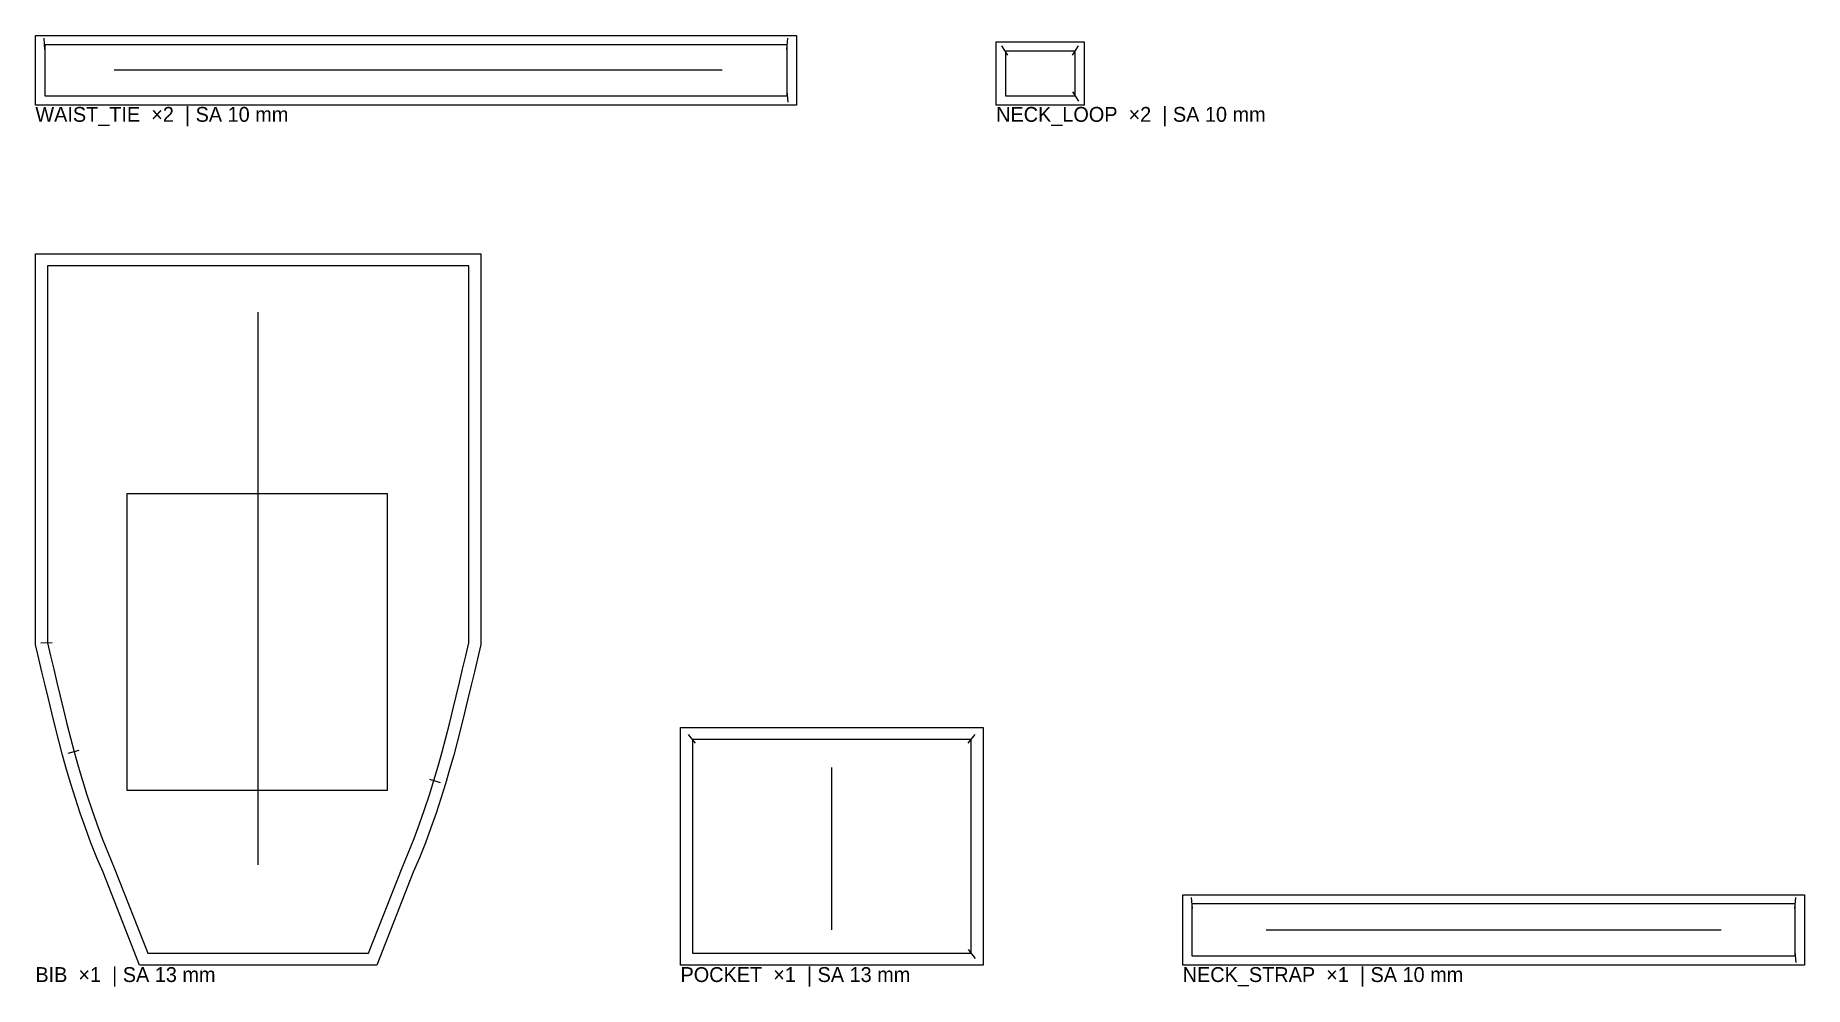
# Model space of a CAD drawing. Header units: millimetres. Extents: x 80 to 1986, y 129 to 1153.
import ezdxf

# ---------------------------------------------------------------- set-up
doc = ezdxf.new("R2010")
doc.units = ezdxf.units.MM
for name, color, linetype in [('CUT', 1, 'Continuous'), ('GRAIN', 3, 'Continuous'), ('LABEL', 7, 'Continuous'), ('MARK', 30, 'Continuous'), ('PRINT', 6, 'Continuous'), ('STITCH', 5, 'Continuous')]:
    doc.layers.add(name, color=color, linetype=linetype)

msp = doc.modelspace()

# ---------------------------------------------------------------- linework, layer by layer
at = {"layer": 'CUT'}
for points in [[(80, 1078), (80, 1153), (900, 1153), (900, 1078)], [(1115, 1078), (1115, 1146), (1210, 1146), (1210, 1078)], [(192.1, 152), (153, 252.1), (146.3, 267.8), (139.9, 283.8), (133.9, 299.8), (128.4, 315.7), (123.1, 331.5), (118.3, 347.2), (113.7, 362.8), (109.3, 378.3), (105.2, 393.7), (101.3, 408.9), (97.6, 423.9), (94, 438.7), (90.5, 453.4), (87.1, 467.8), (83.7, 482), (80, 497.5), (80, 918), (560, 918), (560, 497.5), (556.3, 482), (552.9, 467.8), (549.5, 453.4), (546, 438.7), (542.4, 423.9), (538.7, 408.9), (534.8, 393.7), (530.7, 378.3), (526.3, 362.8), (521.7, 347.2), (516.9, 331.5), (511.6, 315.7), (506.1, 299.8), (500.1, 283.8), (493.7, 267.8), (487, 252.1), (447.9, 152)], [(775, 152), (775, 408), (1101, 408), (1101, 152)], [(1316, 152), (1316, 228), (1986, 228), (1986, 152)]]:
    msp.add_lwpolyline(points, close=True, dxfattribs=at)
at = {"layer": 'GRAIN'}
for p, q in [((165, 1116), (820, 1116)), ((320, 260), (320, 855)), ((938, 190), (938, 365)), ((1406, 190), (1896, 190))]:
    msp.add_line(p, q, dxfattribs=at)
at = {"layer": 'MARK'}
for p, q in [((90.3, 1138), (89.5, 1150)), ((889.7, 1138), (890.5, 1150)), ((1127.7, 1131.8), (1121.2, 1141.9)), ((1197.3, 1131.8), (1203.8, 1141.9)), ((889.7, 1093), (890.5, 1081)), ((1197.3, 1092.2), (1203.8, 1082.1)), ((98, 499), (86, 498.9)), ((791, 391), (783.7, 400.6)), ((1085, 391), (1092.3, 400.6)), ((126.7, 383.1), (115.1, 379.9)), ((504.5, 352.4), (516, 348.9)), ((1326.4, 213), (1325.4, 225)), ((1975.6, 213), (1976.6, 225)), ((1085, 169), (1092.3, 159.4)), ((1975.6, 167), (1976.6, 155))]:
    msp.add_line(p, q, dxfattribs=at)
at = {"layer": 'PRINT'}
msp.add_lwpolyline([(179, 660), (459, 660), (459, 340), (179, 340)], close=True, dxfattribs=at)
at = {"layer": 'STITCH'}
for points in [[(90, 1088), (890, 1088), (890, 1143), (90, 1143)], [(1125, 1088), (1200, 1088), (1200, 1136), (1125, 1136)], [(201, 165), (439, 165), (475, 257), (481.7, 272.7), (488, 288.5), (493.8, 304.2), (499.3, 319.8), (504.5, 335.4), (509.3, 351), (513.8, 366.4), (518.1, 381.8), (522.2, 397), (526.1, 412.1), (529.8, 427), (533.4, 441.8), (536.8, 456.4), (540.3, 470.8), (543.6, 485), (547, 499), (547, 905), (93, 905), (93, 499), (96.4, 485), (99.7, 470.8), (103.2, 456.4), (106.6, 441.8), (110.2, 427), (113.9, 412.1), (117.8, 397), (121.9, 381.8), (126.2, 366.4), (130.7, 351), (135.5, 335.4), (140.7, 319.8), (146.2, 304.2), (152, 288.5), (158.3, 272.7), (165, 257)], [(788, 165), (1088, 165), (1088, 395), (788, 395)], [(1326, 162), (1976, 162), (1976, 218), (1326, 218)]]:
    msp.add_lwpolyline(points, close=True, dxfattribs=at)

# ---------------------------------------------------------------- texts
at = {"layer": 'LABEL'}
for s, p in [('WAIST_TIE  ×2  | SA 10 mm', (80, 1060)), ('NECK_LOOP  ×2  | SA 10 mm', (1115, 1060)), ('BIB  ×1  | SA 13 mm', (80, 134)), ('POCKET  ×1  | SA 13 mm', (775, 134)), ('NECK_STRAP  ×1  | SA 10 mm', (1316, 134))]:
    msp.add_text(s, height=16, dxfattribs=at).set_placement(p)

doc.saveas('drawing.dxf')
